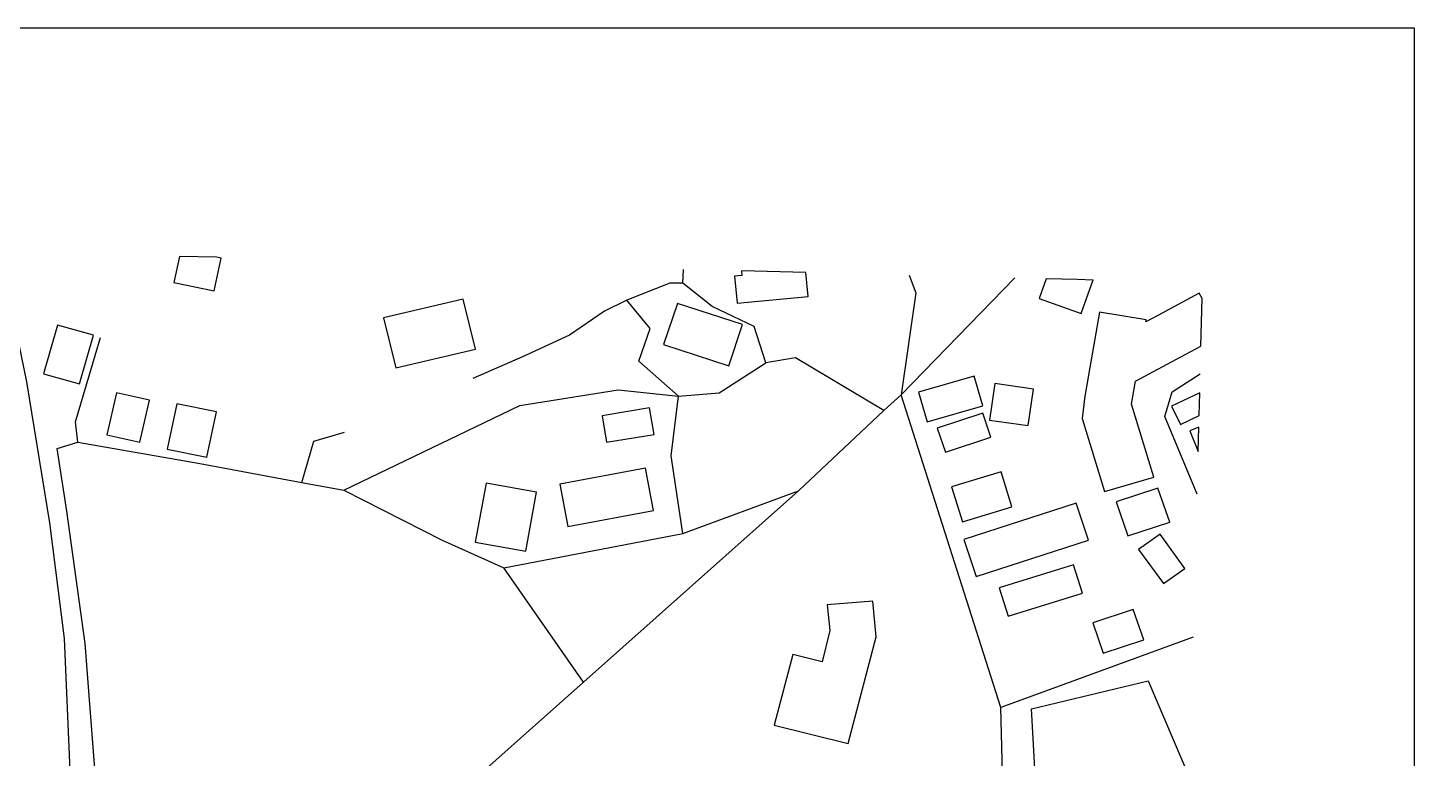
# Model space of a CAD drawing. Extents: x -255 to 680, y -360 to 140.
# Drawn here: x 352.7 to 679.7, y -32.1 to 140.1 of the extents above; entities that cross this region are included whole.
import ezdxf

# ---------------------------------------------------------------- set-up
doc = ezdxf.new("R2010")
doc.units = 0
doc.layers.add('CALQUE_1', color=7, linetype='CONTINUOUS')

# ---------------------------------------------------------------- blocks, each defined once
blk = doc.blocks.new('BLOCK_5')
at = {"layer": 'CALQUE_1', "color": 7}
for points in [[(679.67, -359.85), (179.67, -359.85), (179.67, 140.15), (679.67, 140.15), (679.67, -359.85)], [(398.3, 85.79), (397.18, 86.03), (388.46, 86.25), (387.11, 80.11), (396.61, 78.1), (398.3, 85.79)], [(519.96, 75.22), (536.75, 76.77), (536.2, 82.42), (521, 82.82), (521.11, 81.72), (519.35, 81.56), (519.96, 75.22)], [(603.58, 79.6), (603.97, 80.67), (600.26, 80.76), (592.88, 80.95), (591.17, 76.28), (601.1, 72.79), (603.58, 79.6)], [(458.23, 64.34), (455.36, 76.12), (436.59, 71.73), (439.46, 59.94), (458.23, 64.34)], [(628.97, 77.55), (619.19, 72.33), (616.32, 70.78), (616.4, 71.27), (605.42, 73.09), (602.01, 53.27), (601.34, 48.03), (606.59, 30.83), (618.22, 34.23), (612.98, 51.44), (613.91, 56.82), (624.62, 62.57), (629.37, 65.1), (629.67, 76.29), (628.97, 77.55)], [(577.94, 50.98), (575.85, 57.97), (562.72, 54.21), (564.8, 47.22), (577.94, 50.98)], [(589.89, 54.96), (580.76, 56.28), (579.48, 47.67), (588.6, 46.35), (589.89, 54.96)], [(381.37, 52.32), (373.56, 54.04), (371.31, 44.14), (379.12, 42.42), (381.37, 52.32)], [(397.2, 49.6), (387.82, 51.52), (385.55, 40.83), (394.92, 38.91), (397.2, 49.6)], [(500.39, 44.28), (499.31, 50.51), (488.12, 48.65), (489.19, 42.42), (500.39, 44.28)], [(567.15, 45.76), (569.09, 40.08), (579.83, 43.61), (577.89, 49.28), (567.15, 45.76)], [(470.1, 16.75), (472.66, 30.64), (460.77, 32.75), (458.21, 18.85), (470.1, 16.75)], [(599.92, 28.07), (573.41, 19.48), (576.34, 10.8), (602.84, 19.38), (599.92, 28.07)], [(599.3, 13.51), (581.74, 8.12), (583.88, 1.45), (601.44, 6.85), (599.3, 13.51)], [(533.14, -7.6), (528.71, -24.27), (546.12, -28.62), (552.76, -3.42), (551.99, 4.99), (541.22, 4.1), (541.85, -1.97), (540.06, -9.34), (533.14, -7.6)], [(606.33, -7.33), (615.87, -4.16), (613.4, 2.98), (603.86, -0.18), (606.33, -7.33)]]:
    blk.add_lwpolyline(points, dxfattribs=at)
at = {"layer": 'CALQUE_1', "color": 204}
for points in [[(362.39, -54.67), (362.69, -34.94), (361.3, -3.85), (357.83, 23.4), (352.47, 56.66), (346.16, 87.35)], [(558.66, 53.62), (585.5, 81.15)], [(558.66, 53.62), (554.54, 49.95), (534.46, 30.99), (483.7, -14.12)], [(582.17, -20.11), (558.66, 53.62)], [(483.7, -14.12), (448.89, -45.07)], [(582.6, -38.71), (582.17, -20.11)]]:
    blk.add_lwpolyline(points, dxfattribs=at)
at = {"layer": 'CALQUE_1', "color": 234}
for points in [[(507.16, 79.92), (507.34, 83.17)], [(560.52, 81.79), (562.12, 77.63), (558.66, 53.62)], [(554.54, 49.95), (533.71, 62.33), (526.73, 61.15), (523.99, 69.73), (514.1, 74.43), (507.16, 79.92), (504.11, 79.93), (493.95, 75.96), (488.66, 73.31)], [(504.41, 39.21), (506.17, 53.31), (496.8, 61.52), (499.43, 69.23), (493.95, 75.96)], [(488.66, 73.31), (480.45, 67.71), (469.36, 62.58), (457.6, 57.47)], [(364.49, 42.46), (363.92, 47.22), (369.8, 67.14)], [(506.17, 53.31), (515.69, 54.04), (526.73, 61.15)], [(620.81, 48.49), (622.54, 54.28), (629.2, 58.52)], [(427.19, 31.13), (468.72, 51.08), (491.87, 54.8), (506.17, 53.31)], [(628.44, 30.2), (620.81, 48.49)], [(417.3, 32.96), (420.16, 42.67), (427.34, 44.81)], [(359.59, 40.95), (364.49, 42.46)], [(368.54, -155.17), (369.66, -97.17), (369.74, -93.19), (369.54, -55.14), (368.81, -38.63), (366.2, -4.99), (361.87, 26.2), (359.59, 40.95)], [(364.49, 42.46), (392.84, 37.47), (417.3, 32.96), (427.19, 31.13), (450.4, 19.35)], [(507.16, 20.92), (504.41, 39.21)], [(464.96, 12.84), (507.16, 20.92), (534.46, 30.99)], [(450.4, 19.35), (464.96, 12.84)], [(483.7, -14.12), (464.96, 12.84)], [(627.54, -3.53), (582.17, -20.11)]]:
    blk.add_lwpolyline(points, dxfattribs=at)
at = {"layer": 'CALQUE_1', "color": 1}
for points in [[(521.27, 70.15), (505.89, 75.16), (502.6, 65.45), (517.98, 60.43), (521.27, 70.15)], [(356.35, 58.59), (364.85, 56.23), (368.16, 67.64), (359.66, 70.01), (356.35, 58.59)], [(624.52, 46.63), (628.93, 48.71), (629.08, 54.04), (622.41, 50.9), (624.52, 46.63)], [(628.71, 40.24), (628.86, 45.97), (626.71, 45.13), (628.71, 40.24)], [(500.27, 26.35), (498.34, 36.3), (478.14, 32.52), (480.07, 22.57), (500.27, 26.35)], [(584.78, 27.2), (582.2, 35.46), (570.56, 31.95), (573.15, 23.69), (584.78, 27.2)], [(619.22, 31.62), (609.38, 28.36), (612.15, 20.33), (621.99, 23.59), (619.22, 31.62)], [(614.65, 17.18), (620.51, 9.12), (625.58, 12.66), (619.72, 20.72), (614.65, 17.18)]]:
    blk.add_lwpolyline(points, dxfattribs=at)
at = {"layer": 'CALQUE_1', "color": 104}
blk.add_lwpolyline([(626.65, -36.68), (625.89, -65.26), (592.66, -79.58), (589.39, -20.39), (616.88, -13.84), (626.65, -36.68)], dxfattribs=at)

msp = doc.modelspace()

# ---------------------------------------------------------------- block references
at = {"layer": 'CALQUE_1'}
msp.add_blockref('BLOCK_5', (0, 0), dxfattribs=at)

doc.saveas('drawing.dxf')
